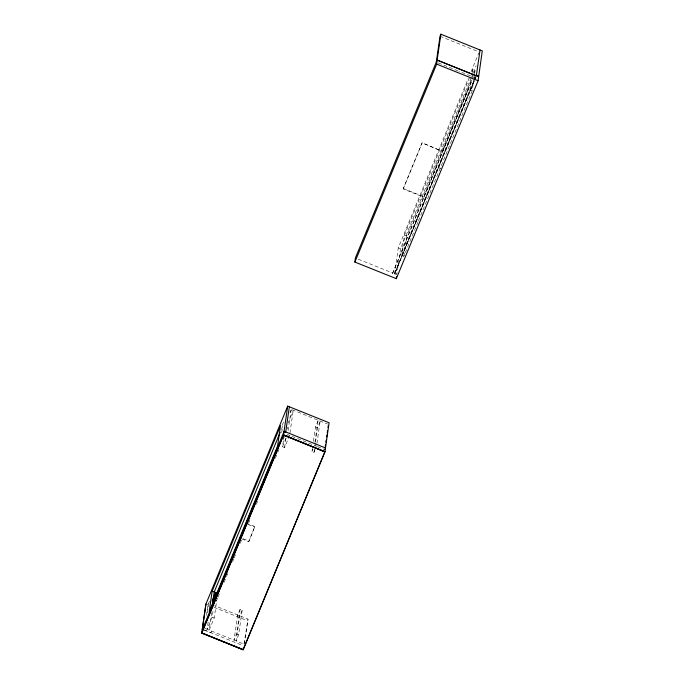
<?xml version="1.0" encoding="UTF-8"?>
<svg xmlns="http://www.w3.org/2000/svg" width="684" height="684" viewBox="0 0 684 684"><rect width="100%" height="100%" fill="white"/><g stroke="black" fill="none" stroke-linecap="round" stroke-linejoin="round"><path stroke-width="0.51" stroke-dasharray="3.42 2.56" d="M475.577 76.642L394.54 274.19L392.599 273.412L472.037 79.771M442.736 151.087L469.258 87.022L423.9 197.231L403.192 188.921L422.062 142.802L442.685 151.515L422.062 142.802M394.54 274.19L398.276 247.899L468.224 78.6M206.491 615.369L208.004 604.87L209.484 601.296M207.303 612.702L208.671 603.262M208.158 622.038L207.115 629.263L244.376 644.302L248.018 619.097L214.725 605.699M211.707 612.565L209.184 630.109L214.22 617.926L216.743 600.381M205.038 628.442L207.115 629.263L212.143 617.088L213.186 609.863M237.664 614.925L234.031 640.104L236.553 634.017L240.11 609.341L242.179 610.179L238.622 634.855L236.1 640.942L239.733 615.762M241.743 538.855L248.745 541.677L254.841 526.483L248.258 523.833M248.745 541.677L254.841 526.483M244.017 643.815L248.018 619.097M281.705 432.63L282.586 426.508L281.363 429.466M289.631 435.392L284.595 447.567L282.526 446.738L283.997 436.503M284.595 447.567L286.066 437.341M287.246 429.159L287.545 427.107M288.144 430.458L291.093 409.998L293.162 410.836L289.777 434.366M315.102 449.721L314.024 452.329L311.955 451.491L312.4 448.422M313.426 441.266L315.495 426.944L318.009 420.848L320.078 421.686L316.538 446.242L314.469 445.404M314.914 442.334L318.009 420.848M314.024 452.329L314.76 447.216M314.914 446.19L315.35 443.121M315.504 442.095L317.564 427.774L320.078 421.686M471.302 77.48L400.516 248.805L396.891 273.985L394.651 273.087M418.052 221.847L403.808 256.32L401.568 255.414L404.509 235.005L470.421 75.454M403.808 256.32L406.749 235.912L473.482 74.385M401.568 255.414L469.925 89.946L471.396 79.746M472.422 72.598L472.866 69.537L475.106 70.443L474.662 73.504M418.454 220.864L472.165 90.852L473.926 78.609M474.08 77.583L474.516 74.522M475.577 77.206L475.483 77.865L458.827 71.204M403.192 188.921L422.019 143.221M392.599 273.412L471.986 80.19M474.097 80.618L394.591 273.762M474.499 79.635L475.713 76.694M282.21 425.251L283.834 421.318M289.93 412.811L291.093 409.998M288.135 423.02L293.162 410.836M216.366 601.022L217.58 598.09M217.982 597.106L220.009 592.207M224.053 582.417L226.071 577.527M226.481 576.544L228.499 571.653M232.543 561.855L233.757 558.922M234.167 557.939L236.185 553.048M240.229 543.25L242.256 538.359M248.66 522.85L249.874 519.917M256.346 504.245L257.56 501.304M275.37 458.203L277.388 453.304M277.798 452.329L279.012 449.388M283.056 439.598L284.27 436.657M282.526 446.738L287.554 434.554L313.52 445.019M211.621 631.093L210.954 632.709L202.284 629.254M240.11 609.341L237.587 615.429L239.656 616.267L242.179 610.179M311.955 451.491L313.033 448.884M471.071 71.709L478.8 53.01M472.054 71.512L472.866 69.537M471.704 76.497L472.926 73.539M473.337 72.555L476.184 65.664M473.884 73.402L475.106 70.443M394.557 273.754L475.072 78.848M474.457 80.815L394.728 273.822L396.797 274.652M474.867 79.84L476.081 76.89M403.235 188.502L423.952 196.804M358.305 259.227L392.65 272.993M440.034 36.226L479.202 52.018M438.256 62.911L457.844 70.803M469.925 89.946L472.165 90.852M438.444 167.52L440.684 168.426M404.509 235.005L406.749 235.912M398.276 247.899L400.516 248.805M292.059 409.725L327.465 424.003M315.495 426.944L317.564 427.774M317.462 446.609L324.823 449.576M247.736 524.329L254.747 527.15M243.196 538.736L248.839 541.01M205.927 604.04L208.004 604.87M213.904 607.247L247.352 620.713M212.143 617.088L214.22 617.926M236.553 634.017L238.622 634.855M204.371 630.058L242.752 645.525"/><path stroke-width="1.03" d="M354.885 262.058L355.364 258.039L437.136 60.089L440.872 34.2L482.28 50.898L478.099 80.712L396.318 278.662L354.885 262.058L436.666 64.108L437.136 60.089L478.578 76.702M396.318 278.662L396.558 276.661M205.927 604.04L201.746 633.102L243.153 649.8L324.926 451.85L329.115 422.78L287.69 406.125L205.927 604.04L202.302 629.22M212.16 591.138L209.218 611.547L277.576 446.088L280.517 425.679L212.16 591.138L214.229 591.976L212.468 604.22M214.673 599.543L215.716 592.327L217.093 592.883M243.444 647.739L243.153 649.8L201.763 632.914L283.552 434.93L324.96 451.62L243.188 649.569M201.72 633.187L283.492 435.238L287.69 406.125M289.358 406.749L285.664 432.305L284.014 431.638L202.207 629.887M325.276 446.43L325.575 444.335M325.883 442.232L326.183 440.137M326.636 436.99L326.943 434.887M327.243 432.792L327.542 430.689M327.995 427.543L328.303 425.448M436.298 62.124L440.034 36.226L440.872 34.2M480.04 49.992L476.32 75.838L437.136 60.089M283.518 435.152L324.926 451.85L283.535 434.964M214.229 591.976L280.149 432.416M212.237 600.749L215.716 592.327M284.082 431.271L325.49 447.96L324.823 449.576M436.666 64.108L478.099 80.712M476.415 75.172L478.655 76.078M201.763 632.914L242.196 649.176"/></g></svg>
